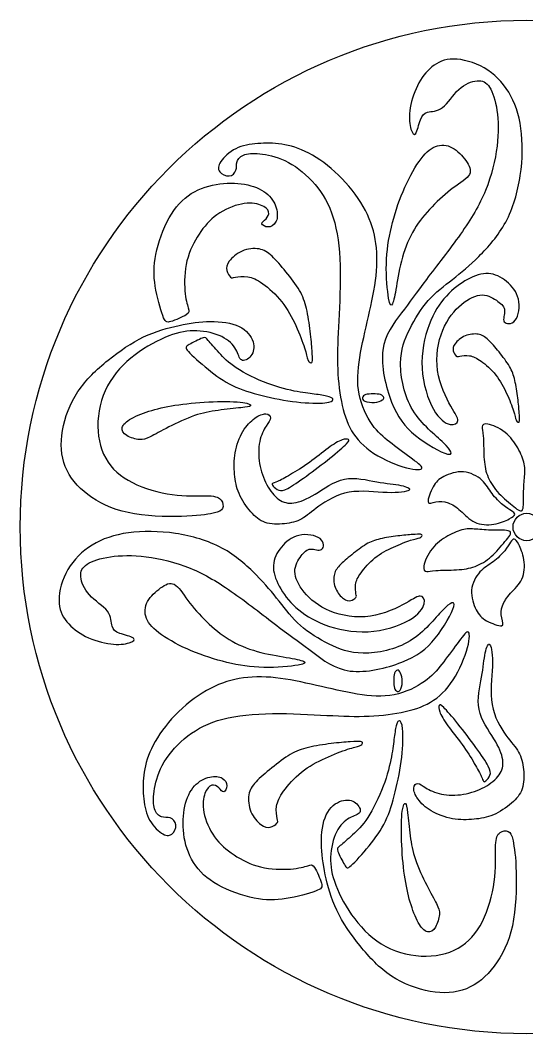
# Model space of a CAD drawing. Header units: millimetres. Extents: x -200 to 199, y -205 to 195.
# Drawn here: x -200.4 to -0.5, y -204.7 to 195.1 of the extents above; entities that cross this region are included whole.
import ezdxf

# ---------------------------------------------------------------- set-up
doc = ezdxf.new("R2010")
doc.units = ezdxf.units.MM

msp = doc.modelspace()

# ---------------------------------------------------------------- linework, layer by layer
at = {"color": 1, "linetype": 'Continuous'}
msp.add_circle((-0.48, -4.84), 199.9, dxfattribs=at)
at = {"color": 7, "linetype": 'Continuous'}
msp.add_circle((-0.48, -4.84), 5.4, dxfattribs=at)
for points, knots in [([(-45.43, 41.23), (-41.97, 35.55), (-36.46, 31.4), (-33.3, 28.35), (-30.13, 25.29), (-29.29, 23.33), (-31.78, 23.95), (-34.28, 24.58), (-40.1, 27.8), (-44.39, 31.27), (-48.69, 34.75), (-51.46, 38.48), (-53.8, 44.45), (-56.15, 50.41), (-58.08, 58.62), (-57.29, 64.89), (-56.49, 71.16), (-52.97, 75.49), (-49.86, 79.6), (-46.75, 83.71), (-44.04, 87.58), (-40.08, 92.82), (-36.12, 98.05), (-30.91, 104.65), (-26.66, 110.67), (-22.41, 116.69), (-19.13, 122.13), (-16.74, 127.94), (-14.36, 133.75), (-12.88, 139.94), (-12.2, 145.38), (-11.53, 150.82), (-11.66, 155.52), (-12.24, 159.48), (-12.82, 163.44), (-13.85, 166.65), (-15.13, 168.63), (-16.42, 170.61), (-17.97, 171.35), (-20.09, 171.19), (-22.22, 171.02), (-24.92, 169.95), (-27.27, 167.76), (-29.62, 165.58), (-31.62, 162.28), (-33.74, 160.67), (-35.87, 159.07), (-38.12, 159.15), (-39.6, 158.78), (-41.08, 158.41), (-41.79, 157.58), (-42.43, 155.81), (-43.08, 154.04), (-43.66, 151.32), (-44.3, 150.41), (-44.95, 149.5), (-45.65, 150.41), (-46.17, 152.1), (-46.68, 153.79), (-47.01, 156.26), (-46.62, 159.35), (-46.23, 162.45), (-45.14, 166.16), (-43.63, 169.25), (-42.11, 172.34), (-40.18, 174.81), (-37.9, 176.67), (-35.61, 178.52), (-32.97, 179.76), (-29.36, 179.76), (-25.76, 179.76), (-21.19, 178.52), (-17.26, 176.26), (-13.33, 173.99), (-10.05, 170.69), (-7.6, 166.69), (-5.15, 162.69), (-3.54, 157.99), (-2, 146.78), (-2.06, 140.27), (-3.03, 133.79), (-4, 127.32), (-5.86, 120.89), (-8.79, 115.45), (-11.72, 110.01), (-15.71, 105.56), (-19.38, 101.93), (-23.05, 98.3), (-26.4, 95.5), (-29.75, 92.86), (-33.1, 90.22), (-36.45, 87.75), (-39.34, 84.49), (-42.24, 81.23), (-44.69, 77.19), (-46.68, 73.2), (-48.67, 69.21), (-50.2, 65.27), (-50.26, 59.7), (-50.31, 54.12), (-48.89, 46.91), (-45.43, 41.23)], [0, 0, 0, 0, 0.028571, 0.028571, 0.028571, 0.057143, 0.057143, 0.057143, 0.085714, 0.085714, 0.085714, 0.114286, 0.114286, 0.114286, 0.142857, 0.142857, 0.142857, 0.171429, 0.171429, 0.171429, 0.2, 0.2, 0.2, 0.228571, 0.228571, 0.228571, 0.257143, 0.257143, 0.257143, 0.285714, 0.285714, 0.285714, 0.314286, 0.314286, 0.314286, 0.342857, 0.342857, 0.342857, 0.371429, 0.371429, 0.371429, 0.4, 0.4, 0.4, 0.428571, 0.428571, 0.428571, 0.457143, 0.457143, 0.457143, 0.485714, 0.485714, 0.485714, 0.514286, 0.514286, 0.514286, 0.542857, 0.542857, 0.542857, 0.571429, 0.571429, 0.571429, 0.6, 0.6, 0.6, 0.628571, 0.628571, 0.628571, 0.657143, 0.657143, 0.657143, 0.685714, 0.685714, 0.685714, 0.714286, 0.714286, 0.714286, 0.742857, 0.742857, 0.771429, 0.771429, 0.771429, 0.8, 0.8, 0.8, 0.828571, 0.828571, 0.828571, 0.857143, 0.857143, 0.857143, 0.885714, 0.885714, 0.885714, 0.914286, 0.914286, 0.914286, 0.942857, 0.942857, 0.942857, 1, 1, 1, 1]), ([(-54.61, 28.7), (-52.07, 26.7), (-49.14, 24.52), (-46.57, 22.65), (-43.99, 20.78), (-41.77, 19.24), (-41.84, 18.42), (-41.9, 17.6), (-44.25, 17.5), (-47.98, 18.52), (-51.71, 19.53), (-56.83, 21.65), (-60.8, 24.21), (-64.77, 26.77), (-67.61, 29.76), (-69.6, 33.15), (-71.6, 36.54), (-72.76, 40.33), (-73.62, 44.73), (-74.48, 49.13), (-75.03, 54.14), (-75.16, 59.32), (-75.3, 64.51), (-75.01, 69.86), (-74.66, 76.52), (-74.31, 83.17), (-73.91, 91.11), (-74.14, 98.29), (-74.36, 105.46), (-75.21, 111.86), (-76.85, 117.16), (-78.5, 122.47), (-80.93, 126.67), (-84.02, 130.31), (-87.11, 133.95), (-90.85, 137.03), (-94.52, 138.99), (-98.19, 140.96), (-101.78, 141.81), (-104.73, 142.22), (-107.69, 142.64), (-110.01, 142.62), (-111.69, 142.08), (-113.38, 141.54), (-114.43, 140.47), (-114.8, 139.33), (-115.17, 138.19), (-114.87, 136.98), (-115.62, 134.77), (-116.67, 133.76), (-117.99, 133.64), (-119.32, 133.51), (-120.91, 134.26), (-121.67, 135.3), (-122.42, 136.34), (-122.33, 137.66), (-121.21, 139.36), (-120.08, 141.05), (-117.92, 143.12), (-115.32, 144.4), (-112.72, 145.68), (-109.69, 146.17), (-106.62, 146.41), (-103.56, 146.66), (-100.47, 146.66), (-97.16, 146.15), (-93.85, 145.64), (-90.33, 144.61), (-86.5, 142.62), (-82.67, 140.62), (-78.54, 137.65), (-74.75, 133.97), (-70.95, 130.28), (-67.49, 125.88), (-65.02, 121.59), (-62.55, 117.3), (-61.08, 113.11), (-60.3, 108.64), (-59.51, 104.17), (-59.4, 99.41), (-59.95, 94.28), (-60.5, 89.15), (-61.7, 83.66), (-62.96, 78.17), (-64.22, 72.68), (-65.53, 67.19), (-66.36, 62.04), (-67.19, 56.89), (-67.54, 52.08), (-66.64, 47.51), (-65.74, 42.94), (-63.6, 38.62), (-61.45, 35.56), (-59.31, 32.5), (-57.15, 30.69), (-54.61, 28.7)], [0, 0, 0, 0, 0.030303, 0.030303, 0.030303, 0.060606, 0.060606, 0.060606, 0.090909, 0.090909, 0.090909, 0.121212, 0.121212, 0.121212, 0.151515, 0.151515, 0.151515, 0.181818, 0.181818, 0.181818, 0.212121, 0.212121, 0.212121, 0.242424, 0.242424, 0.242424, 0.272727, 0.272727, 0.272727, 0.30303, 0.30303, 0.30303, 0.333333, 0.333333, 0.333333, 0.363636, 0.363636, 0.363636, 0.393939, 0.393939, 0.393939, 0.424242, 0.424242, 0.424242, 0.454545, 0.454545, 0.454545, 0.484848, 0.484848, 0.515152, 0.515152, 0.515152, 0.545455, 0.545455, 0.545455, 0.575758, 0.575758, 0.575758, 0.606061, 0.606061, 0.606061, 0.636364, 0.636364, 0.636364, 0.666667, 0.666667, 0.666667, 0.69697, 0.69697, 0.69697, 0.727273, 0.727273, 0.727273, 0.757576, 0.757576, 0.757576, 0.787879, 0.787879, 0.787879, 0.818182, 0.818182, 0.818182, 0.848485, 0.848485, 0.848485, 0.878788, 0.878788, 0.878788, 0.909091, 0.909091, 0.909091, 0.939394, 0.939394, 0.939394, 1, 1, 1, 1]), ([(-53.46, 83.23), (-52.96, 84.29), (-52.47, 86.72), (-51.34, 93.37), (-50.7, 97.6), (-49.57, 101.58), (-48.43, 105.57), (-46.8, 109.32), (-44.82, 112.62), (-42.84, 115.92), (-40.5, 118.76), (-37.86, 121.49), (-35.22, 124.21), (-32.27, 126.83), (-26.64, 131.01), (-23.96, 132.58), (-23.09, 134.27), (-22.21, 135.95), (-23.14, 137.76), (-25.92, 141.61), (-27.77, 143.66), (-29.87, 144.8), (-31.97, 145.93), (-34.32, 146.15), (-36.53, 145.26), (-38.74, 144.38), (-40.81, 142.41), (-42.98, 139.32), (-45.15, 136.23), (-47.41, 132.04), (-49.31, 127.54), (-51.21, 123.04), (-52.75, 118.23), (-53.88, 113.5), (-55.02, 108.76), (-55.76, 104.09), (-55.88, 98.98), (-56, 93.88), (-55.5, 88.34), (-54.99, 85.41), (-54.48, 82.48), (-53.96, 82.17), (-53.46, 83.23)], [0, 0, 0, 0, 0.0625, 0.0625, 0.125, 0.125, 0.125, 0.1875, 0.1875, 0.1875, 0.25, 0.25, 0.25, 0.3125, 0.3125, 0.375, 0.375, 0.375, 0.4375, 0.4375, 0.5, 0.5, 0.5, 0.5625, 0.5625, 0.5625, 0.625, 0.625, 0.625, 0.6875, 0.6875, 0.6875, 0.75, 0.75, 0.75, 0.8125, 0.8125, 0.8125, 0.875, 0.875, 0.875, 1, 1, 1, 1]), ([(-140.95, 76.2), (-139.21, 76.68), (-136.25, 77.97), (-134.86, 78.87), (-133.48, 79.78), (-133.67, 80.29), (-134.09, 81.61), (-134.51, 82.93), (-135.15, 85.06), (-135.41, 88.37), (-135.67, 91.69), (-135.41, 100.7), (-130, 111.13), (-125.62, 116.28), (-122.73, 118.34), (-119.83, 120.4), (-116.22, 121.95), (-113.1, 122.56), (-109.98, 123.17), (-107.34, 122.85), (-105.5, 122.17), (-103.67, 121.5), (-102.64, 120.47), (-102.38, 119.47), (-102.12, 118.47), (-102.64, 117.51), (-103.38, 116.73), (-104.12, 115.96), (-105.08, 115.38), (-104.99, 114.77), (-104.89, 114.16), (-103.73, 113.51), (-102.57, 113.51), (-101.41, 113.51), (-100.25, 114.16), (-99.58, 115.35), (-98.9, 116.54), (-98.71, 118.28), (-99.16, 120.27), (-99.61, 122.27), (-100.71, 124.52), (-102.64, 126.29), (-104.57, 128.07), (-107.34, 129.35), (-110.62, 130.09), (-113.9, 130.83), (-117.7, 131.03), (-121.58, 130.53), (-125.46, 130.03), (-129.42, 128.84), (-132.86, 126.67), (-136.3, 124.51), (-139.22, 121.37), (-141.62, 117.07), (-144.02, 112.77), (-145.9, 107.32), (-146.83, 102.72), (-147.77, 98.13), (-147.77, 94.39), (-147.1, 90.14), (-146.42, 85.89), (-145.07, 81.13), (-144.13, 78.58), (-143.2, 76.04), (-142.69, 75.72), (-140.95, 76.2)], [0, 0, 0, 0, 0.041667, 0.041667, 0.041667, 0.083333, 0.083333, 0.083333, 0.125, 0.125, 0.125, 0.166667, 0.208333, 0.25, 0.25, 0.25, 0.291667, 0.291667, 0.291667, 0.333333, 0.333333, 0.333333, 0.375, 0.375, 0.375, 0.416667, 0.416667, 0.416667, 0.458333, 0.458333, 0.458333, 0.5, 0.5, 0.5, 0.541667, 0.541667, 0.541667, 0.583333, 0.583333, 0.583333, 0.625, 0.625, 0.625, 0.666667, 0.666667, 0.666667, 0.708333, 0.708333, 0.708333, 0.75, 0.75, 0.75, 0.791667, 0.791667, 0.791667, 0.833333, 0.833333, 0.833333, 0.875, 0.875, 0.875, 0.916667, 0.916667, 0.916667, 1, 1, 1, 1]), ([(-85.22, 64.81), (-85.09, 62.84), (-85.01, 61.53), (-85.16, 60.06), (-85.4, 59.9), (-85.74, 59.96), (-86.08, 60.02), (-86.52, 60.3), (-86.85, 61.18), (-87.19, 62.05), (-87.43, 63.52), (-88.17, 65.85), (-88.9, 68.17), (-90.13, 71.35), (-93.11, 77.83), (-94.86, 81.13), (-97.17, 84.03), (-99.47, 86.93), (-102.34, 89.44), (-104.66, 91.11), (-106.99, 92.77), (-108.77, 93.61), (-112.47, 94.17), (-114.38, 93.89), (-115.47, 93.67), (-116.57, 93.45), (-116.84, 93.29), (-117.36, 93.75), (-117.88, 94.21), (-118.63, 95.28), (-118.89, 96.39), (-119.15, 97.5), (-118.91, 98.66), (-117.88, 100.05), (-116.84, 101.44), (-115.01, 103.07), (-112.83, 104), (-110.64, 104.94), (-108.1, 105.18), (-106.11, 104.84), (-104.12, 104.5), (-102.69, 103.59), (-101.02, 102.02), (-99.35, 100.45), (-97.45, 98.22), (-95.5, 95.82), (-93.55, 93.41), (-91.56, 90.83), (-90.19, 88.48), (-88.82, 86.14), (-88.07, 84.03), (-87.43, 81.33), (-86.79, 78.62), (-86.28, 75.33), (-85.92, 72.36), (-85.56, 69.4), (-85.36, 66.78), (-85.22, 64.81)], [0, 0, 0, 0, 0.047619, 0.047619, 0.095238, 0.095238, 0.095238, 0.142857, 0.142857, 0.142857, 0.190476, 0.190476, 0.190476, 0.238095, 0.238095, 0.285714, 0.285714, 0.285714, 0.333333, 0.333333, 0.333333, 0.380952, 0.380952, 0.428571, 0.428571, 0.428571, 0.47619, 0.47619, 0.47619, 0.52381, 0.52381, 0.52381, 0.571429, 0.571429, 0.571429, 0.619048, 0.619048, 0.619048, 0.666667, 0.666667, 0.666667, 0.714286, 0.714286, 0.714286, 0.761905, 0.761905, 0.761905, 0.809524, 0.809524, 0.809524, 0.857143, 0.857143, 0.857143, 0.904762, 0.904762, 0.904762, 1, 1, 1, 1]), ([(-27.7, 37.19), (-27.77, 36.12), (-28.93, 35.26), (-30.75, 35.64), (-32.57, 36.03), (-35.05, 37.67), (-37.27, 41.58), (-39.49, 45.49), (-41.45, 51.67), (-41.79, 57.8), (-42.13, 63.94), (-40.84, 70.04), (-39.02, 74.9), (-37.19, 79.77), (-34.83, 83.4), (-32.21, 86.28), (-29.59, 89.15), (-26.71, 91.27), (-23.86, 92.81), (-21.02, 94.34), (-15.41, 96.25), (-10.58, 93.76), (-6.29, 90.26), (-4.42, 88.01), (-3.76, 85.06), (-3.11, 82.11), (-3.67, 78.47), (-5.06, 76.72), (-6.45, 74.96), (-8.67, 75.09), (-9.34, 76.11), (-10.01, 77.13), (-9.12, 79.05), (-9.19, 80.52), (-9.26, 81.99), (-10.28, 83), (-11.86, 84.18), (-13.44, 85.36), (-15.57, 86.7), (-18.05, 86.69), (-20.54, 86.67), (-23.38, 85.3), (-26.18, 82.97), (-28.99, 80.64), (-31.76, 77.35), (-33.63, 72.79), (-35.5, 68.24), (-36.46, 62.41), (-35.66, 56.88), (-34.86, 51.35), (-32.28, 46.1), (-30.48, 42.83), (-28.67, 39.57), (-27.64, 38.27), (-27.7, 37.19)], [0, 0, 0, 0, 0.05, 0.05, 0.05, 0.1, 0.1, 0.1, 0.15, 0.15, 0.15, 0.2, 0.2, 0.2, 0.25, 0.25, 0.25, 0.3, 0.3, 0.3, 0.35, 0.4, 0.4, 0.45, 0.45, 0.45, 0.5, 0.5, 0.5, 0.55, 0.55, 0.55, 0.6, 0.6, 0.6, 0.65, 0.65, 0.65, 0.7, 0.7, 0.7, 0.75, 0.75, 0.75, 0.8, 0.8, 0.8, 0.85, 0.85, 0.85, 0.9, 0.9, 0.9, 1, 1, 1, 1]), ([(-120.54, 2.48), (-120.16, 3.38), (-120.28, 4.71), (-121.02, 5.7), (-121.75, 6.7), (-123.11, 7.34), (-126, 7.47), (-128.89, 7.6), (-133.3, 7.21), (-138.44, 7.73), (-143.57, 8.24), (-149.43, 9.66), (-154.31, 11.81), (-159.19, 13.97), (-163.1, 16.87), (-165.73, 20.76), (-168.36, 24.66), (-169.72, 29.55), (-169.81, 40.18), (-168.53, 45.91), (-165.94, 50.8), (-163.35, 55.69), (-159.45, 59.75), (-155.08, 63.07), (-150.7, 66.38), (-145.87, 68.96), (-141.75, 70.54), (-137.63, 72.11), (-134.23, 72.69), (-130.71, 72.56), (-127.19, 72.43), (-123.54, 71.6), (-120.82, 70.25), (-118.1, 68.89), (-116.32, 67.03), (-115.3, 65.19), (-114.28, 63.36), (-114.03, 61.55), (-113.05, 61.04), (-112.08, 60.52), (-110.38, 61.3), (-109.32, 62.68), (-108.26, 64.06), (-107.83, 66.06), (-109.19, 70.44), (-110.97, 72.82), (-117, 75.72), (-121.25, 76.23), (-125.32, 76.2), (-129.4, 76.17), (-133.3, 75.59), (-137.67, 74.66), (-142.04, 73.72), (-146.88, 72.43), (-151.68, 70.15), (-156.48, 67.86), (-161.23, 64.58), (-165.73, 60.94), (-170.23, 57.3), (-174.48, 53.31), (-177.62, 48.58), (-180.76, 43.85), (-182.8, 38.37), (-183.69, 33.22), (-184.58, 28.07), (-184.32, 23.24), (-182.63, 18.99), (-180.93, 14.74), (-177.79, 11.07), (-173.67, 7.95), (-169.55, 4.83), (-164.46, 2.25), (-157.79, 0.84), (-151.13, -0.58), (-142.89, -0.84), (-136.78, -0.68), (-130.67, -0.52), (-126.68, 0.06), (-124.24, 0.59), (-121.81, 1.11), (-120.93, 1.57), (-120.54, 2.48)], [0, 0, 0, 0, 0.034483, 0.034483, 0.034483, 0.068966, 0.068966, 0.068966, 0.103448, 0.103448, 0.103448, 0.137931, 0.137931, 0.137931, 0.172414, 0.172414, 0.172414, 0.206897, 0.206897, 0.241379, 0.241379, 0.241379, 0.275862, 0.275862, 0.275862, 0.310345, 0.310345, 0.310345, 0.344828, 0.344828, 0.344828, 0.37931, 0.37931, 0.37931, 0.413793, 0.413793, 0.413793, 0.448276, 0.448276, 0.448276, 0.482759, 0.482759, 0.482759, 0.517241, 0.517241, 0.551724, 0.551724, 0.586207, 0.586207, 0.586207, 0.62069, 0.62069, 0.62069, 0.655172, 0.655172, 0.655172, 0.689655, 0.689655, 0.689655, 0.724138, 0.724138, 0.724138, 0.758621, 0.758621, 0.758621, 0.793103, 0.793103, 0.793103, 0.827586, 0.827586, 0.827586, 0.862069, 0.862069, 0.862069, 0.896552, 0.896552, 0.896552, 0.931034, 0.931034, 0.931034, 1, 1, 1, 1]), ([(-91.29, 44.49), (-95.8, 45.01), (-100.59, 45.97), (-104.92, 47.03), (-109.24, 48.09), (-113.11, 49.25), (-116.58, 50.94), (-120.05, 52.63), (-123.14, 54.85), (-126.28, 57.39), (-129.42, 59.93), (-132.6, 62.8), (-134.02, 64.39), (-135.43, 65.98), (-135.08, 66.3), (-133.68, 67.11), (-132.28, 67.91), (-129.83, 69.2), (-128.53, 69.68), (-127.23, 70.16), (-127.07, 69.84), (-125.27, 67.65), (-123.62, 65.79), (-121.9, 63.89), (-120.18, 61.99), (-118.38, 60.06), (-115.12, 57.92), (-111.85, 55.78), (-107.12, 53.43), (-102.73, 51.78), (-98.34, 50.12), (-94.29, 49.16), (-91.1, 48.56), (-87.92, 47.97), (-85.6, 47.74), (-83.52, 47.47), (-81.45, 47.19), (-79.62, 46.87), (-78.47, 46.53), (-77.33, 46.2), (-76.88, 45.84), (-77.07, 44.94), (-77.72, 44.4), (-80.15, 44.15), (-82.58, 43.91), (-86.79, 43.98), (-91.29, 44.49)], [0, 0, 0, 0, 0.058824, 0.058824, 0.058824, 0.117647, 0.117647, 0.117647, 0.176471, 0.176471, 0.176471, 0.235294, 0.235294, 0.235294, 0.294118, 0.294118, 0.294118, 0.352941, 0.352941, 0.352941, 0.411765, 0.411765, 0.470588, 0.470588, 0.470588, 0.529412, 0.529412, 0.529412, 0.588235, 0.588235, 0.588235, 0.647059, 0.647059, 0.647059, 0.705882, 0.705882, 0.705882, 0.764706, 0.764706, 0.764706, 0.823529, 0.823529, 0.882353, 0.882353, 0.882353, 1, 1, 1, 1]), ([(-3.45, 40.22), (-3.35, 38.7), (-3.28, 37.68), (-3.35, 37.11), (-3.41, 36.54), (-3.59, 36.42), (-4.11, 36.51), (-4.45, 36.73), (-4.71, 37.4), (-4.98, 38.08), (-5.16, 39.22), (-5.73, 41.02), (-6.3, 42.82), (-7.25, 45.28), (-8.41, 47.78), (-9.56, 50.29), (-10.91, 52.84), (-14.48, 57.33), (-16.69, 59.27), (-18.49, 60.56), (-20.29, 61.85), (-21.68, 62.5), (-23.11, 62.72), (-24.54, 62.93), (-26.01, 62.72), (-26.86, 62.55), (-27.7, 62.38), (-27.92, 62.25), (-28.32, 62.61), (-28.72, 62.96), (-29.3, 63.79), (-29.5, 64.65), (-29.7, 65.51), (-29.52, 66.41), (-28.72, 67.48), (-27.92, 68.56), (-26.5, 69.82), (-24.81, 70.54), (-23.12, 71.27), (-21.15, 71.45), (-18.08, 70.93), (-16.97, 70.22), (-15.68, 69.01), (-14.39, 67.79), (-12.91, 66.07), (-11.4, 64.21), (-9.9, 62.35), (-8.36, 60.35), (-7.3, 58.53), (-6.24, 56.72), (-5.65, 55.09), (-5.16, 53), (-4.67, 50.91), (-4.27, 48.35), (-3.99, 46.06), (-3.72, 43.77), (-3.56, 41.74), (-3.45, 40.22)], [0, 0, 0, 0, 0.047619, 0.047619, 0.047619, 0.095238, 0.095238, 0.142857, 0.142857, 0.142857, 0.190476, 0.190476, 0.190476, 0.238095, 0.238095, 0.238095, 0.285714, 0.285714, 0.333333, 0.333333, 0.333333, 0.380952, 0.380952, 0.380952, 0.428571, 0.428571, 0.428571, 0.47619, 0.47619, 0.47619, 0.52381, 0.52381, 0.52381, 0.571429, 0.571429, 0.571429, 0.619048, 0.619048, 0.619048, 0.666667, 0.666667, 0.714286, 0.714286, 0.714286, 0.761905, 0.761905, 0.761905, 0.809524, 0.809524, 0.809524, 0.857143, 0.857143, 0.857143, 0.904762, 0.904762, 0.904762, 1, 1, 1, 1]), ([(-109.56, 43), (-109.31, 43.37), (-109.98, 43.94), (-112.56, 44.28), (-115.14, 44.62), (-119.63, 44.72), (-124.27, 44.56), (-128.91, 44.4), (-133.7, 43.98), (-137.8, 43.4), (-141.9, 42.82), (-145.29, 42.08), (-148.42, 41.16), (-151.54, 40.25), (-154.39, 39.15), (-156.49, 37.98), (-158.58, 36.8), (-159.92, 35.55), (-160.19, 34.36), (-160.46, 33.17), (-159.67, 32.04), (-158.28, 31.19), (-156.88, 30.34), (-154.88, 29.76), (-151.85, 29.53), (-150.81, 29.89), (-149.06, 30.77), (-147.3, 31.66), (-144.81, 33.07), (-138.62, 36.22), (-134.92, 37.96), (-131.64, 39.09), (-128.37, 40.21), (-125.51, 40.73), (-122.33, 41.16), (-119.14, 41.6), (-115.62, 41.95), (-113.29, 42.21), (-110.95, 42.46), (-109.8, 42.63), (-109.56, 43)], [0, 0, 0, 0, 0.066667, 0.066667, 0.066667, 0.133333, 0.133333, 0.133333, 0.2, 0.2, 0.2, 0.266667, 0.266667, 0.266667, 0.333333, 0.333333, 0.333333, 0.4, 0.4, 0.4, 0.466667, 0.466667, 0.466667, 0.533333, 0.533333, 0.6, 0.6, 0.6, 0.666667, 0.666667, 0.733333, 0.733333, 0.733333, 0.8, 0.8, 0.8, 0.866667, 0.866667, 0.866667, 1, 1, 1, 1]), ([(-57.57, 45.26), (-58.17, 44.91), (-59.22, 44.43), (-60.54, 44.31), (-61.86, 44.19), (-63.45, 44.43), (-64.34, 44.81), (-65.24, 45.18), (-65.43, 45.7), (-65.31, 46.2), (-65.19, 46.7), (-64.75, 47.18), (-64.01, 47.41), (-63.26, 47.64), (-62.2, 47.63), (-60.02, 47.63), (-58.91, 47.64), (-58.17, 47.38), (-57.42, 47.11), (-57.03, 46.57), (-56.92, 46.19), (-56.81, 45.81), (-56.97, 45.6), (-57.57, 45.26)], [0, 0, 0, 0, 0.111111, 0.111111, 0.111111, 0.222222, 0.222222, 0.222222, 0.333333, 0.333333, 0.333333, 0.444444, 0.444444, 0.444444, 0.555556, 0.555556, 0.666667, 0.666667, 0.666667, 0.777778, 0.777778, 0.777778, 1, 1, 1, 1]), ([(-50.18, 11.56), (-52.6, 12.04), (-55.8, 12.27), (-59.69, 12.98), (-63.59, 13.69), (-68.17, 14.87), (-76.71, 13.12), (-80.67, 10.18), (-84.01, 8.15), (-87.34, 6.11), (-90.04, 4.98), (-92.34, 4.65), (-94.64, 4.32), (-96.54, 4.8), (-98.31, 6.07), (-100.08, 7.33), (-101.72, 9.38), (-103.05, 11.84), (-104.39, 14.3), (-105.42, 17.18), (-105.92, 20.16), (-106.41, 23.15), (-106.38, 26.24), (-105.85, 28.84), (-105.32, 31.43), (-104.29, 33.52), (-103.37, 35), (-102.46, 36.48), (-101.65, 37.36), (-101.62, 38.16), (-101.59, 38.97), (-102.33, 39.71), (-104.64, 39.84), (-106.22, 39.23), (-107.83, 38.07), (-109.44, 36.92), (-111.08, 35.22), (-113.88, 30.47), (-115.04, 27.42), (-115.57, 24.46), (-116.1, 21.49), (-116, 18.62), (-115.76, 15.96), (-115.52, 13.3), (-114.75, 8.42), (-111.14, 3.19), (-109.41, 1.16), (-107.67, -0.86), (-106, -2.3), (-103.74, -3.04), (-101.49, -3.78), (-98.66, -3.83), (-96.1, -3.56), (-93.55, -3.3), (-91.26, -2.74), (-89.25, -1.6), (-87.24, -0.47), (-85.5, 1.23), (-82.56, 3.35), (-79.61, 5.47), (-75.46, 8.01), (-70.55, 8.87), (-65.64, 9.72), (-59.98, 8.88), (-55.51, 8.72), (-51.04, 8.56), (-47.76, 9.08), (-46.94, 9.7), (-46.12, 10.33), (-47.76, 11.07), (-50.18, 11.56)], [0, 0, 0, 0, 0.038462, 0.038462, 0.038462, 0.076923, 0.076923, 0.115385, 0.115385, 0.115385, 0.153846, 0.153846, 0.153846, 0.192308, 0.192308, 0.192308, 0.230769, 0.230769, 0.230769, 0.269231, 0.269231, 0.269231, 0.307692, 0.307692, 0.307692, 0.346154, 0.346154, 0.346154, 0.384615, 0.384615, 0.384615, 0.423077, 0.423077, 0.461538, 0.461538, 0.461538, 0.5, 0.5, 0.538462, 0.538462, 0.538462, 0.576923, 0.576923, 0.576923, 0.615385, 0.653846, 0.653846, 0.653846, 0.692308, 0.692308, 0.692308, 0.730769, 0.730769, 0.730769, 0.769231, 0.769231, 0.769231, 0.807692, 0.807692, 0.807692, 0.846154, 0.846154, 0.846154, 0.884615, 0.884615, 0.884615, 0.923077, 0.923077, 0.923077, 1, 1, 1, 1]), ([(-6.24, 3.75), (-8.08, 5.28), (-10.34, 7.14), (-12.12, 9.15), (-13.9, 11.17), (-15.2, 13.34), (-16.03, 15.56), (-16.85, 17.77), (-17.19, 20.03), (-17.35, 22.82), (-17.51, 25.61), (-17.5, 28.94), (-17.65, 31), (-17.81, 33.07), (-18.14, 33.88), (-18.06, 34.63), (-17.97, 35.37), (-17.48, 36.05), (-15.8, 35.76), (-14.12, 35.48), (-11.25, 34.23), (-9.04, 32.49), (-6.83, 30.76), (-5.26, 28.53), (-4.01, 26.33), (-2.76, 24.12), (-1.82, 21.94), (-1.05, 18.12), (-1.22, 16.48), (-1.38, 14.45), (-1.55, 12.41), (-1.72, 9.99), (-1.74, 7.49), (-1.77, 4.98), (-1.66, 2.39), (-2.31, 1.69), (-2.97, 1), (-4.4, 2.21), (-6.24, 3.75)], [0, 0, 0, 0, 0.071429, 0.071429, 0.071429, 0.142857, 0.142857, 0.142857, 0.214286, 0.214286, 0.214286, 0.285714, 0.285714, 0.285714, 0.357143, 0.357143, 0.357143, 0.428571, 0.428571, 0.428571, 0.5, 0.5, 0.5, 0.571429, 0.571429, 0.571429, 0.642857, 0.642857, 0.714286, 0.714286, 0.714286, 0.785714, 0.785714, 0.785714, 0.857143, 0.857143, 0.857143, 1, 1, 1, 1]), ([(-71.67, 27.95), (-72.85, 26.74), (-75.26, 24.63), (-78.16, 22.3), (-81.05, 19.97), (-84.45, 17.42), (-90.45, 13.09), (-93.04, 11.29), (-94.79, 10.36), (-96.54, 9.42), (-97.44, 9.34), (-98.35, 9.68), (-99.25, 10.03), (-100.16, 10.8), (-100.61, 11.32), (-101.06, 11.84), (-101.04, 12.1), (-100.77, 12.29), (-100.49, 12.47), (-99.96, 12.58), (-98.81, 13.1), (-97.67, 13.62), (-95.92, 14.56), (-93.72, 15.85), (-91.51, 17.14), (-88.85, 18.78), (-86.26, 20.66), (-83.66, 22.53), (-81.13, 24.64), (-78.89, 26.27), (-76.66, 27.89), (-74.72, 29.03), (-73.37, 29.53), (-72.03, 30.02), (-71.28, 29.88), (-70.89, 29.66), (-70.5, 29.44), (-70.48, 29.15), (-71.67, 27.95)], [0, 0, 0, 0, 0.071429, 0.071429, 0.071429, 0.142857, 0.142857, 0.214286, 0.214286, 0.214286, 0.285714, 0.285714, 0.285714, 0.357143, 0.357143, 0.357143, 0.428571, 0.428571, 0.428571, 0.5, 0.5, 0.5, 0.571429, 0.571429, 0.571429, 0.642857, 0.642857, 0.642857, 0.714286, 0.714286, 0.714286, 0.785714, 0.785714, 0.785714, 0.857143, 0.857143, 0.857143, 1, 1, 1, 1]), ([(-7.35, -1.67), (-8.76, -2.42), (-10.97, -3.35), (-13.47, -3.74), (-15.96, -4.13), (-18.75, -3.97), (-21, -2.94), (-23.24, -1.9), (-24.94, 0.02), (-26.6, 1.53), (-28.27, 3.04), (-29.91, 4.14), (-31.55, 4.73), (-33.18, 5.31), (-34.82, 5.38), (-36.34, 5.05), (-37.85, 4.73), (-39.23, 4.02), (-39.41, 5.09), (-39.59, 6.16), (-38.56, 9.01), (-37.46, 10.99), (-36.36, 12.96), (-35.19, 14.06), (-33.15, 15.1), (-31.11, 16.14), (-28.2, 17.13), (-25.43, 16.91), (-22.65, 16.69), (-20.01, 15.27), (-18.21, 13.63), (-16.42, 12), (-15.47, 10.15), (-14.17, 8.4), (-12.88, 6.65), (-11.24, 5), (-8.46, 2.73), (-7.32, 2.1), (-6.5, 1.57), (-5.68, 1.04), (-5.18, 0.61), (-5.24, 0.12), (-5.31, -0.38), (-5.93, -0.93), (-7.35, -1.67)], [0, 0, 0, 0, 0.0625, 0.0625, 0.0625, 0.125, 0.125, 0.125, 0.1875, 0.1875, 0.1875, 0.25, 0.25, 0.25, 0.3125, 0.3125, 0.3125, 0.375, 0.375, 0.375, 0.4375, 0.4375, 0.4375, 0.5, 0.5, 0.5, 0.5625, 0.5625, 0.5625, 0.625, 0.625, 0.625, 0.6875, 0.6875, 0.6875, 0.75, 0.75, 0.8125, 0.8125, 0.8125, 0.875, 0.875, 0.875, 1, 1, 1, 1]), ([(-46.55, -49.79), (-40.87, -46.33), (-36.72, -40.83), (-33.66, -37.66), (-30.61, -34.49), (-28.64, -33.66), (-29.27, -36.15), (-29.9, -38.64), (-33.12, -44.46), (-36.59, -48.76), (-40.07, -53.05), (-43.8, -55.82), (-49.76, -58.17), (-55.73, -60.52), (-63.94, -62.45), (-70.21, -61.65), (-76.48, -60.86), (-80.81, -57.34), (-84.92, -54.23), (-89.02, -51.11), (-92.9, -48.41), (-103.37, -40.49), (-109.97, -35.27), (-115.99, -31.02), (-122.01, -26.77), (-127.45, -23.49), (-133.26, -21.11), (-139.07, -18.73), (-145.26, -17.25), (-150.7, -16.57), (-156.14, -15.89), (-160.84, -16.02), (-164.8, -16.6), (-168.75, -17.18), (-171.97, -18.21), (-173.95, -19.5), (-175.93, -20.79), (-176.67, -22.33), (-176.51, -24.46), (-176.34, -26.58), (-175.27, -29.29), (-173.08, -31.64), (-170.9, -33.99), (-167.6, -35.98), (-165.99, -38.11), (-164.38, -40.23), (-164.47, -42.49), (-164.1, -43.97), (-163.73, -45.45), (-162.9, -46.16), (-161.13, -46.8), (-159.36, -47.44), (-156.63, -48.02), (-155.73, -48.67), (-154.82, -49.31), (-155.73, -50.02), (-157.42, -50.53), (-159.11, -51.05), (-161.58, -51.37), (-164.67, -50.98), (-167.77, -50.6), (-171.48, -49.5), (-174.57, -47.99), (-177.66, -46.48), (-180.13, -44.55), (-181.99, -42.26), (-183.84, -39.97), (-185.08, -37.33), (-185.08, -33.73), (-185.08, -30.12), (-183.84, -25.55), (-181.58, -21.62), (-179.31, -17.7), (-176.01, -14.41), (-172.01, -11.97), (-168.01, -9.52), (-163.31, -7.91), (-152.1, -6.36), (-145.59, -6.43), (-139.11, -7.39), (-132.64, -8.36), (-126.21, -10.23), (-120.77, -13.16), (-115.33, -16.09), (-110.87, -20.08), (-107.25, -23.75), (-103.62, -27.42), (-100.82, -30.77), (-98.18, -34.11), (-95.54, -37.46), (-93.06, -40.81), (-89.81, -43.71), (-86.55, -46.61), (-82.51, -49.05), (-78.52, -51.04), (-74.53, -53.03), (-70.59, -54.57), (-65.01, -54.62), (-59.44, -54.68), (-52.23, -53.26), (-46.55, -49.79)], [0, 0, 0, 0, 0.028571, 0.028571, 0.028571, 0.057143, 0.057143, 0.057143, 0.085714, 0.085714, 0.085714, 0.114286, 0.114286, 0.114286, 0.142857, 0.142857, 0.142857, 0.171429, 0.171429, 0.171429, 0.2, 0.2, 0.228571, 0.228571, 0.228571, 0.257143, 0.257143, 0.257143, 0.285714, 0.285714, 0.285714, 0.314286, 0.314286, 0.314286, 0.342857, 0.342857, 0.342857, 0.371429, 0.371429, 0.371429, 0.4, 0.4, 0.4, 0.428571, 0.428571, 0.428571, 0.457143, 0.457143, 0.457143, 0.485714, 0.485714, 0.485714, 0.514286, 0.514286, 0.514286, 0.542857, 0.542857, 0.542857, 0.571429, 0.571429, 0.571429, 0.6, 0.6, 0.6, 0.628571, 0.628571, 0.628571, 0.657143, 0.657143, 0.657143, 0.685714, 0.685714, 0.685714, 0.714286, 0.714286, 0.714286, 0.742857, 0.742857, 0.771429, 0.771429, 0.771429, 0.8, 0.8, 0.8, 0.828571, 0.828571, 0.828571, 0.857143, 0.857143, 0.857143, 0.885714, 0.885714, 0.885714, 0.914286, 0.914286, 0.914286, 0.942857, 0.942857, 0.942857, 1, 1, 1, 1]), ([(-42.51, -32.07), (-41.44, -32.13), (-40.57, -33.3), (-40.96, -35.12), (-41.35, -36.94), (-42.99, -39.41), (-46.9, -41.63), (-50.81, -43.85), (-56.99, -45.82), (-63.12, -46.15), (-69.26, -46.49), (-75.35, -45.2), (-80.22, -43.38), (-85.08, -41.55), (-88.72, -39.19), (-91.6, -36.57), (-94.47, -33.95), (-96.59, -31.07), (-98.13, -28.23), (-99.66, -25.38), (-101.56, -19.77), (-99.08, -14.94), (-95.58, -10.65), (-93.32, -8.78), (-90.38, -8.13), (-87.43, -7.47), (-83.79, -8.03), (-82.03, -9.42), (-80.28, -10.81), (-80.41, -13.03), (-81.43, -13.7), (-82.45, -14.37), (-84.37, -13.49), (-85.84, -13.56), (-87.3, -13.63), (-88.32, -14.65), (-89.5, -16.22), (-90.68, -17.8), (-92.02, -19.93), (-92, -22.42), (-91.99, -24.9), (-90.61, -27.74), (-88.28, -30.55), (-85.95, -33.35), (-82.67, -36.13), (-78.11, -38), (-73.55, -39.86), (-67.73, -40.83), (-62.2, -40.03), (-56.67, -39.22), (-51.42, -36.65), (-48.15, -34.84), (-44.88, -33.04), (-43.59, -32), (-42.51, -32.07)], [0, 0, 0, 0, 0.05, 0.05, 0.05, 0.1, 0.1, 0.1, 0.15, 0.15, 0.15, 0.2, 0.2, 0.2, 0.25, 0.25, 0.25, 0.3, 0.3, 0.3, 0.35, 0.4, 0.4, 0.45, 0.45, 0.45, 0.5, 0.5, 0.5, 0.55, 0.55, 0.55, 0.6, 0.6, 0.6, 0.65, 0.65, 0.65, 0.7, 0.7, 0.7, 0.75, 0.75, 0.75, 0.8, 0.8, 0.8, 0.85, 0.85, 0.85, 0.9, 0.9, 0.9, 1, 1, 1, 1]), ([(-45.54, -7.82), (-44.01, -7.71), (-43, -7.65), (-42.43, -7.71), (-41.86, -7.77), (-41.74, -7.96), (-41.83, -8.48), (-42.05, -8.82), (-42.72, -9.08), (-43.4, -9.34), (-44.54, -9.52), (-46.34, -10.09), (-48.14, -10.66), (-50.6, -11.62), (-53.1, -12.77), (-55.61, -13.92), (-58.16, -15.28), (-62.65, -18.84), (-64.59, -21.06), (-65.88, -22.86), (-67.17, -24.66), (-67.82, -26.04), (-68.03, -27.47), (-68.25, -28.9), (-68.03, -30.38), (-67.87, -31.22), (-67.7, -32.07), (-67.57, -32.28), (-67.93, -32.68), (-68.28, -33.08), (-69.11, -33.67), (-69.97, -33.87), (-70.83, -34.07), (-71.73, -33.88), (-72.8, -33.08), (-73.88, -32.28), (-75.14, -30.87), (-75.86, -29.18), (-76.58, -27.49), (-76.77, -25.52), (-76.25, -22.44), (-75.54, -21.34), (-74.32, -20.04), (-73.11, -18.75), (-71.39, -17.28), (-69.53, -15.77), (-67.67, -14.26), (-65.67, -12.72), (-63.85, -11.66), (-62.04, -10.6), (-60.41, -10.02), (-58.32, -9.52), (-56.22, -9.03), (-53.67, -8.63), (-51.38, -8.36), (-49.09, -8.08), (-47.06, -7.93), (-45.54, -7.82)], [0, 0, 0, 0, 0.047619, 0.047619, 0.047619, 0.095238, 0.095238, 0.142857, 0.142857, 0.142857, 0.190476, 0.190476, 0.190476, 0.238095, 0.238095, 0.238095, 0.285714, 0.285714, 0.333333, 0.333333, 0.333333, 0.380952, 0.380952, 0.380952, 0.428571, 0.428571, 0.428571, 0.47619, 0.47619, 0.47619, 0.52381, 0.52381, 0.52381, 0.571429, 0.571429, 0.571429, 0.619048, 0.619048, 0.619048, 0.666667, 0.666667, 0.714286, 0.714286, 0.714286, 0.761905, 0.761905, 0.761905, 0.809524, 0.809524, 0.809524, 0.857143, 0.857143, 0.857143, 0.904762, 0.904762, 0.904762, 1, 1, 1, 1]), ([(-9.07, -10.6), (-10.6, -12.44), (-12.46, -14.7), (-14.47, -16.48), (-16.49, -18.26), (-18.66, -19.57), (-20.87, -20.39), (-23.09, -21.21), (-25.35, -21.55), (-28.14, -21.72), (-30.93, -21.88), (-34.25, -21.86), (-36.32, -22.02), (-38.39, -22.17), (-39.2, -22.5), (-39.94, -22.42), (-40.69, -22.34), (-41.37, -21.84), (-41.08, -20.16), (-40.8, -18.48), (-39.55, -15.62), (-37.81, -13.4), (-36.08, -11.19), (-33.85, -9.63), (-31.64, -8.37), (-29.44, -7.12), (-27.26, -6.18), (-23.44, -5.41), (-21.8, -5.58), (-19.77, -5.75), (-17.73, -5.91), (-15.31, -6.08), (-12.81, -6.11), (-10.3, -6.13), (-7.7, -6.02), (-7.01, -6.68), (-6.32, -7.33), (-7.53, -8.76), (-9.07, -10.6)], [0, 0, 0, 0, 0.071429, 0.071429, 0.071429, 0.142857, 0.142857, 0.142857, 0.214286, 0.214286, 0.214286, 0.285714, 0.285714, 0.285714, 0.357143, 0.357143, 0.357143, 0.428571, 0.428571, 0.428571, 0.5, 0.5, 0.5, 0.571429, 0.571429, 0.571429, 0.642857, 0.642857, 0.714286, 0.714286, 0.714286, 0.785714, 0.785714, 0.785714, 0.857143, 0.857143, 0.857143, 1, 1, 1, 1]), ([(-3.65, -11.71), (-2.9, -13.13), (-1.97, -15.33), (-1.58, -17.83), (-1.19, -20.33), (-1.35, -23.12), (-2.38, -25.36), (-3.42, -27.6), (-5.34, -29.3), (-6.85, -30.97), (-8.36, -32.64), (-9.46, -34.27), (-10.05, -35.91), (-10.63, -37.55), (-10.69, -39.19), (-10.37, -40.7), (-10.05, -42.21), (-9.34, -43.6), (-10.41, -43.77), (-11.48, -43.95), (-14.33, -42.93), (-18.28, -40.73), (-19.38, -39.55), (-20.42, -37.51), (-21.46, -35.47), (-22.45, -32.56), (-22.23, -29.79), (-22.01, -27.02), (-20.59, -24.37), (-18.95, -22.58), (-17.32, -20.78), (-15.46, -19.83), (-13.72, -18.54), (-11.97, -17.24), (-8.67, -13.96), (-7.42, -11.68), (-6.89, -10.86), (-6.36, -10.04), (-5.93, -9.54), (-5.43, -9.61), (-4.94, -9.67), (-4.39, -10.3), (-3.65, -11.71)], [0, 0, 0, 0, 0.0625, 0.0625, 0.0625, 0.125, 0.125, 0.125, 0.1875, 0.1875, 0.1875, 0.25, 0.25, 0.25, 0.3125, 0.3125, 0.3125, 0.375, 0.375, 0.375, 0.4375, 0.4375, 0.5, 0.5, 0.5, 0.5625, 0.5625, 0.5625, 0.625, 0.625, 0.625, 0.6875, 0.6875, 0.6875, 0.75, 0.8125, 0.8125, 0.8125, 0.875, 0.875, 0.875, 1, 1, 1, 1]), ([(-88.55, -57.82), (-89.61, -57.32), (-92.04, -56.83), (-98.69, -55.7), (-102.91, -55.06), (-106.9, -53.93), (-110.89, -52.8), (-114.64, -51.17), (-117.94, -49.19), (-121.24, -47.2), (-124.08, -44.87), (-126.8, -42.22), (-129.53, -39.58), (-132.15, -36.63), (-136.33, -31), (-137.9, -28.32), (-139.59, -27.45), (-141.27, -26.58), (-143.08, -27.51), (-146.93, -30.29), (-148.98, -32.14), (-150.12, -34.24), (-151.25, -36.34), (-151.46, -38.68), (-150.58, -40.89), (-149.7, -43.1), (-147.73, -45.17), (-141.55, -49.51), (-137.36, -51.78), (-132.86, -53.68), (-128.36, -55.58), (-123.55, -57.11), (-118.81, -58.25), (-114.08, -59.38), (-109.4, -60.12), (-104.3, -60.24), (-99.2, -60.36), (-93.66, -59.86), (-90.73, -59.35), (-87.8, -58.85), (-87.49, -58.33), (-88.55, -57.82)], [0, 0, 0, 0, 0.0625, 0.0625, 0.125, 0.125, 0.125, 0.1875, 0.1875, 0.1875, 0.25, 0.25, 0.25, 0.3125, 0.3125, 0.375, 0.375, 0.375, 0.4375, 0.4375, 0.5, 0.5, 0.5, 0.5625, 0.5625, 0.5625, 0.625, 0.625, 0.6875, 0.6875, 0.6875, 0.75, 0.75, 0.75, 0.8125, 0.8125, 0.8125, 0.875, 0.875, 0.875, 1, 1, 1, 1]), ([(-34.02, -58.97), (-32.02, -56.43), (-29.84, -53.5), (-27.97, -50.93), (-26.1, -48.36), (-24.56, -46.14), (-23.74, -46.2), (-22.92, -46.27), (-22.82, -48.61), (-23.84, -52.35), (-24.85, -56.08), (-26.97, -61.19), (-29.53, -65.17), (-32.09, -69.14), (-35.08, -71.97), (-38.47, -73.97), (-41.86, -75.96), (-45.65, -77.13), (-50.05, -77.99), (-54.45, -78.84), (-59.46, -79.4), (-64.64, -79.53), (-69.83, -79.66), (-75.18, -79.37), (-81.83, -79.02), (-88.49, -78.68), (-96.43, -78.28), (-103.61, -78.5), (-110.78, -78.72), (-117.18, -79.57), (-122.48, -81.22), (-127.79, -82.86), (-131.99, -85.3), (-135.63, -88.38), (-139.27, -91.47), (-142.35, -95.22), (-144.31, -98.89), (-146.28, -102.55), (-147.13, -106.14), (-147.54, -109.1), (-147.96, -112.05), (-147.94, -114.37), (-147.4, -116.06), (-146.85, -117.74), (-145.79, -118.79), (-144.65, -119.16), (-143.51, -119.54), (-142.3, -119.24), (-140.09, -119.99), (-139.08, -121.04), (-138.95, -122.36), (-138.83, -123.68), (-139.58, -125.28), (-140.62, -126.03), (-141.66, -126.79), (-142.98, -126.7), (-144.68, -125.57), (-146.37, -124.45), (-148.44, -122.28), (-149.72, -119.68), (-151, -117.09), (-151.49, -114.05), (-151.73, -110.99), (-151.98, -107.92), (-151.98, -104.83), (-151.47, -101.52), (-150.96, -98.22), (-149.93, -94.69), (-147.93, -90.87), (-145.94, -87.04), (-142.97, -82.91), (-139.29, -79.11), (-135.6, -75.31), (-131.2, -71.85), (-126.91, -69.38), (-122.62, -66.92), (-118.43, -65.45), (-113.96, -64.66), (-109.49, -63.87), (-104.72, -63.77), (-99.6, -64.31), (-94.47, -64.86), (-88.98, -66.07), (-83.49, -67.33), (-78, -68.58), (-72.51, -69.9), (-67.36, -70.73), (-62.21, -71.56), (-57.39, -71.9), (-52.83, -71), (-48.26, -70.11), (-43.94, -67.97), (-40.88, -65.82), (-37.81, -63.67), (-36.01, -61.51), (-34.02, -58.97)], [0, 0, 0, 0, 0.030303, 0.030303, 0.030303, 0.060606, 0.060606, 0.060606, 0.090909, 0.090909, 0.090909, 0.121212, 0.121212, 0.121212, 0.151515, 0.151515, 0.151515, 0.181818, 0.181818, 0.181818, 0.212121, 0.212121, 0.212121, 0.242424, 0.242424, 0.242424, 0.272727, 0.272727, 0.272727, 0.30303, 0.30303, 0.30303, 0.333333, 0.333333, 0.333333, 0.363636, 0.363636, 0.363636, 0.393939, 0.393939, 0.393939, 0.424242, 0.424242, 0.424242, 0.454545, 0.454545, 0.454545, 0.484848, 0.484848, 0.515152, 0.515152, 0.515152, 0.545455, 0.545455, 0.545455, 0.575758, 0.575758, 0.575758, 0.606061, 0.606061, 0.606061, 0.636364, 0.636364, 0.636364, 0.666667, 0.666667, 0.666667, 0.69697, 0.69697, 0.69697, 0.727273, 0.727273, 0.727273, 0.757576, 0.757576, 0.757576, 0.787879, 0.787879, 0.787879, 0.818182, 0.818182, 0.818182, 0.848485, 0.848485, 0.848485, 0.878788, 0.878788, 0.878788, 0.909091, 0.909091, 0.909091, 0.939394, 0.939394, 0.939394, 1, 1, 1, 1]), ([(-16.87, -54.54), (-17.36, -56.96), (-17.59, -60.17), (-18.3, -64.06), (-19.01, -67.95), (-20.19, -72.53), (-18.44, -81.08), (-15.5, -85.04), (-13.46, -88.37), (-11.43, -91.7), (-10.3, -94.4), (-9.97, -96.7), (-9.64, -99), (-10.12, -100.9), (-11.38, -102.67), (-12.65, -104.44), (-14.7, -106.08), (-17.16, -107.42), (-19.62, -108.75), (-22.5, -109.78), (-25.48, -110.28), (-28.47, -110.78), (-31.56, -110.75), (-34.15, -110.22), (-36.75, -109.68), (-38.84, -108.65), (-40.32, -107.74), (-41.8, -106.82), (-42.67, -106.02), (-43.48, -105.98), (-44.29, -105.95), (-45.03, -106.69), (-45.16, -109.01), (-44.55, -110.59), (-43.39, -112.19), (-42.24, -113.8), (-40.54, -115.44), (-35.79, -118.24), (-32.74, -119.4), (-29.77, -119.93), (-26.81, -120.46), (-23.94, -120.36), (-21.28, -120.12), (-18.62, -119.88), (-13.74, -119.11), (-8.51, -115.51), (-6.48, -113.77), (-4.46, -112.03), (-3.02, -110.36), (-2.28, -108.11), (-1.54, -105.86), (-1.49, -103.03), (-1.75, -100.47), (-2.02, -97.91), (-2.58, -95.63), (-3.71, -93.62), (-4.85, -91.6), (-6.55, -89.87), (-8.67, -86.92), (-10.79, -83.98), (-13.33, -79.82), (-14.18, -74.92), (-15.04, -70.01), (-14.2, -64.35), (-14.04, -59.87), (-13.88, -55.4), (-14.39, -52.12), (-15.02, -51.3), (-15.65, -50.48), (-16.39, -52.12), (-16.87, -54.54)], [0, 0, 0, 0, 0.038462, 0.038462, 0.038462, 0.076923, 0.076923, 0.115385, 0.115385, 0.115385, 0.153846, 0.153846, 0.153846, 0.192308, 0.192308, 0.192308, 0.230769, 0.230769, 0.230769, 0.269231, 0.269231, 0.269231, 0.307692, 0.307692, 0.307692, 0.346154, 0.346154, 0.346154, 0.384615, 0.384615, 0.384615, 0.423077, 0.423077, 0.461538, 0.461538, 0.461538, 0.5, 0.5, 0.538462, 0.538462, 0.538462, 0.576923, 0.576923, 0.576923, 0.615385, 0.653846, 0.653846, 0.653846, 0.692308, 0.692308, 0.692308, 0.730769, 0.730769, 0.730769, 0.769231, 0.769231, 0.769231, 0.807692, 0.807692, 0.807692, 0.846154, 0.846154, 0.846154, 0.884615, 0.884615, 0.884615, 0.923077, 0.923077, 0.923077, 1, 1, 1, 1]), ([(-50.57, -61.94), (-50.23, -62.54), (-49.75, -63.58), (-49.63, -64.9), (-49.5, -66.22), (-49.75, -67.81), (-50.12, -68.71), (-50.5, -69.6), (-51.02, -69.79), (-51.52, -69.67), (-52.01, -69.55), (-52.5, -69.12), (-52.96, -67.62), (-52.95, -66.56), (-52.95, -64.39), (-52.96, -63.28), (-52.7, -62.53), (-52.43, -61.78), (-51.89, -61.4), (-51.51, -61.28), (-51.13, -61.17), (-50.92, -61.33), (-50.57, -61.94)], [0, 0, 0, 0, 0.111111, 0.111111, 0.111111, 0.222222, 0.222222, 0.222222, 0.333333, 0.333333, 0.333333, 0.444444, 0.444444, 0.555556, 0.555556, 0.666667, 0.666667, 0.666667, 0.777778, 0.777778, 0.777778, 1, 1, 1, 1]), ([(-33.26, -76.03), (-32.06, -77.22), (-29.95, -79.62), (-27.62, -82.52), (-25.29, -85.42), (-22.74, -88.82), (-20.57, -91.81), (-18.41, -94.81), (-16.61, -97.41), (-15.67, -99.16), (-14.74, -100.91), (-14.66, -101.81), (-15, -102.71), (-15.35, -103.62), (-16.12, -104.53), (-16.64, -104.97), (-17.15, -105.42), (-17.42, -105.41), (-17.6, -105.13), (-17.79, -104.86), (-17.9, -104.32), (-18.42, -103.18), (-18.94, -102.03), (-19.88, -100.29), (-21.17, -98.08), (-22.46, -95.88), (-24.1, -93.22), (-25.98, -90.62), (-27.85, -88.03), (-29.96, -85.49), (-31.59, -83.26), (-33.21, -81.02), (-34.35, -79.08), (-34.84, -77.74), (-35.34, -76.39), (-35.19, -75.64), (-34.98, -75.26), (-34.76, -74.87), (-34.47, -74.84), (-33.26, -76.03)], [0, 0, 0, 0, 0.071429, 0.071429, 0.071429, 0.142857, 0.142857, 0.142857, 0.214286, 0.214286, 0.214286, 0.285714, 0.285714, 0.285714, 0.357143, 0.357143, 0.357143, 0.428571, 0.428571, 0.428571, 0.5, 0.5, 0.5, 0.571429, 0.571429, 0.571429, 0.642857, 0.642857, 0.642857, 0.714286, 0.714286, 0.714286, 0.785714, 0.785714, 0.785714, 0.857143, 0.857143, 0.857143, 1, 1, 1, 1]), ([(-49.81, -95.66), (-50.32, -100.16), (-51.29, -104.96), (-52.35, -109.28), (-53.41, -113.61), (-54.57, -117.47), (-56.26, -120.94), (-57.95, -124.42), (-60.17, -127.51), (-62.71, -130.64), (-65.25, -133.78), (-68.12, -136.96), (-69.71, -138.38), (-71.3, -139.8), (-71.62, -139.44), (-72.43, -138.04), (-73.23, -136.64), (-74.52, -134.2), (-75, -132.9), (-75.48, -131.59), (-75.16, -131.43), (-72.97, -129.63), (-71.11, -127.99), (-69.21, -126.27), (-67.31, -124.55), (-65.38, -122.75), (-63.24, -119.48), (-61.1, -116.21), (-58.75, -111.49), (-57.1, -107.09), (-55.44, -102.7), (-54.47, -98.65), (-53.28, -92.28), (-53.06, -89.96), (-52.79, -87.89), (-52.51, -85.81), (-52.19, -83.98), (-51.85, -82.84), (-51.52, -81.7), (-51.16, -81.25), (-50.26, -81.44), (-49.71, -82.08), (-49.47, -84.51), (-49.23, -86.94), (-49.3, -91.15), (-49.81, -95.66)], [0, 0, 0, 0, 0.058824, 0.058824, 0.058824, 0.117647, 0.117647, 0.117647, 0.176471, 0.176471, 0.176471, 0.235294, 0.235294, 0.235294, 0.294118, 0.294118, 0.294118, 0.352941, 0.352941, 0.352941, 0.411765, 0.411765, 0.470588, 0.470588, 0.470588, 0.529412, 0.529412, 0.529412, 0.588235, 0.588235, 0.588235, 0.647059, 0.647059, 0.705882, 0.705882, 0.705882, 0.764706, 0.764706, 0.764706, 0.823529, 0.823529, 0.882353, 0.882353, 0.882353, 1, 1, 1, 1]), ([(-70.13, -89.59), (-68.16, -89.45), (-66.85, -89.37), (-65.38, -89.53), (-65.22, -89.77), (-65.28, -90.11), (-65.34, -90.44), (-65.62, -90.88), (-66.49, -91.22), (-67.37, -91.56), (-68.84, -91.79), (-71.16, -92.53), (-73.49, -93.27), (-76.67, -94.5), (-83.15, -97.48), (-86.45, -99.23), (-89.35, -101.53), (-92.25, -103.84), (-94.75, -106.7), (-96.42, -109.03), (-98.09, -111.35), (-98.93, -113.14), (-99.48, -116.84), (-99.21, -118.74), (-98.99, -119.84), (-98.77, -120.93), (-98.61, -121.21), (-99.07, -121.72), (-99.52, -122.24), (-100.6, -123), (-101.71, -123.25), (-102.82, -123.51), (-103.98, -123.27), (-105.37, -122.24), (-106.76, -121.21), (-108.39, -119.38), (-109.32, -117.19), (-110.26, -115.01), (-110.49, -112.46), (-110.16, -110.48), (-109.82, -108.49), (-108.9, -107.06), (-107.33, -105.39), (-105.76, -103.72), (-103.54, -101.81), (-101.13, -99.86), (-98.73, -97.92), (-96.15, -95.93), (-93.8, -94.56), (-91.46, -93.19), (-89.35, -92.43), (-86.65, -91.79), (-83.94, -91.16), (-80.64, -90.64), (-77.68, -90.28), (-74.72, -89.93), (-72.1, -89.73), (-70.13, -89.59)], [0, 0, 0, 0, 0.047619, 0.047619, 0.095238, 0.095238, 0.095238, 0.142857, 0.142857, 0.142857, 0.190476, 0.190476, 0.190476, 0.238095, 0.238095, 0.285714, 0.285714, 0.285714, 0.333333, 0.333333, 0.333333, 0.380952, 0.380952, 0.428571, 0.428571, 0.428571, 0.47619, 0.47619, 0.47619, 0.52381, 0.52381, 0.52381, 0.571429, 0.571429, 0.571429, 0.619048, 0.619048, 0.619048, 0.666667, 0.666667, 0.666667, 0.714286, 0.714286, 0.714286, 0.761905, 0.761905, 0.761905, 0.809524, 0.809524, 0.809524, 0.857143, 0.857143, 0.857143, 0.904762, 0.904762, 0.904762, 1, 1, 1, 1]), ([(-81.52, -145.31), (-82, -143.57), (-83.29, -140.61), (-84.19, -139.23), (-85.09, -137.84), (-85.61, -138.04), (-86.93, -138.45), (-88.25, -138.87), (-90.37, -139.52), (-93.69, -139.77), (-97.01, -140.03), (-106.02, -139.77), (-116.45, -134.37), (-121.6, -129.99), (-123.66, -127.09), (-125.72, -124.19), (-127.27, -120.59), (-127.88, -117.46), (-128.49, -114.34), (-128.17, -111.7), (-127.49, -109.87), (-126.82, -108.03), (-125.79, -107), (-124.79, -106.74), (-123.79, -106.49), (-122.82, -107), (-122.05, -107.74), (-121.28, -108.48), (-120.7, -109.45), (-120.09, -109.35), (-119.48, -109.25), (-118.83, -108.1), (-118.83, -106.94), (-118.83, -105.78), (-119.48, -104.62), (-120.67, -103.94), (-121.86, -103.27), (-123.6, -103.07), (-125.59, -103.52), (-127.59, -103.97), (-129.84, -105.07), (-131.61, -107), (-133.38, -108.93), (-134.67, -111.7), (-135.41, -114.98), (-136.15, -118.27), (-136.35, -122.07), (-135.85, -125.95), (-135.35, -129.83), (-134.16, -133.79), (-131.99, -137.23), (-129.83, -140.67), (-126.69, -143.59), (-122.39, -145.99), (-118.09, -148.39), (-112.64, -150.26), (-108.04, -151.2), (-103.44, -152.14), (-99.71, -152.14), (-95.46, -151.46), (-91.21, -150.78), (-86.45, -149.43), (-83.9, -148.5), (-81.36, -147.56), (-81.04, -147.05), (-81.52, -145.31)], [0, 0, 0, 0, 0.041667, 0.041667, 0.041667, 0.083333, 0.083333, 0.083333, 0.125, 0.125, 0.125, 0.166667, 0.208333, 0.25, 0.25, 0.25, 0.291667, 0.291667, 0.291667, 0.333333, 0.333333, 0.333333, 0.375, 0.375, 0.375, 0.416667, 0.416667, 0.416667, 0.458333, 0.458333, 0.458333, 0.5, 0.5, 0.5, 0.541667, 0.541667, 0.541667, 0.583333, 0.583333, 0.583333, 0.625, 0.625, 0.625, 0.666667, 0.666667, 0.666667, 0.708333, 0.708333, 0.708333, 0.75, 0.75, 0.75, 0.791667, 0.791667, 0.791667, 0.833333, 0.833333, 0.833333, 0.875, 0.875, 0.875, 0.916667, 0.916667, 0.916667, 1, 1, 1, 1]), ([(-7.79, -124.91), (-8.7, -124.53), (-10.03, -124.64), (-11.02, -125.38), (-12.01, -126.12), (-12.66, -127.48), (-12.79, -130.36), (-12.92, -133.25), (-12.53, -137.66), (-13.04, -142.8), (-13.56, -147.94), (-14.98, -153.8), (-17.13, -158.68), (-19.29, -163.56), (-22.19, -167.46), (-26.08, -170.1), (-29.98, -172.73), (-34.87, -174.09), (-45.5, -174.17), (-51.23, -172.9), (-56.12, -170.31), (-61.01, -167.72), (-65.07, -163.81), (-68.39, -159.44), (-71.7, -155.07), (-74.28, -150.23), (-75.85, -146.11), (-77.43, -141.99), (-78.01, -138.6), (-77.88, -135.08), (-77.75, -131.55), (-76.92, -127.9), (-75.56, -125.19), (-74.21, -122.47), (-72.35, -120.69), (-68.68, -118.65), (-66.87, -118.39), (-66.36, -117.42), (-65.84, -116.44), (-66.61, -114.74), (-68, -113.68), (-69.38, -112.62), (-71.38, -112.2), (-75.76, -113.55), (-78.14, -115.34), (-81.04, -121.36), (-81.55, -125.61), (-81.49, -133.76), (-80.91, -137.66), (-79.98, -142.04), (-79.04, -146.41), (-77.75, -151.25), (-75.47, -156.04), (-73.18, -160.84), (-69.9, -165.6), (-66.26, -170.1), (-62.62, -174.59), (-58.63, -178.84), (-53.9, -181.98), (-49.17, -185.12), (-43.69, -187.16), (-38.54, -188.05), (-33.39, -188.94), (-28.56, -188.69), (-24.31, -186.99), (-20.06, -185.29), (-16.39, -182.15), (-13.27, -178.03), (-10.15, -173.92), (-7.57, -168.82), (-6.16, -162.16), (-4.74, -155.49), (-4.48, -147.26), (-4.64, -141.15), (-4.8, -135.03), (-5.38, -131.04), (-5.9, -128.61), (-6.43, -126.17), (-6.89, -125.29), (-7.79, -124.91)], [0, 0, 0, 0, 0.034483, 0.034483, 0.034483, 0.068966, 0.068966, 0.068966, 0.103448, 0.103448, 0.103448, 0.137931, 0.137931, 0.137931, 0.172414, 0.172414, 0.172414, 0.206897, 0.206897, 0.241379, 0.241379, 0.241379, 0.275862, 0.275862, 0.275862, 0.310345, 0.310345, 0.310345, 0.344828, 0.344828, 0.344828, 0.37931, 0.37931, 0.37931, 0.413793, 0.413793, 0.448276, 0.448276, 0.448276, 0.482759, 0.482759, 0.482759, 0.517241, 0.517241, 0.551724, 0.551724, 0.586207, 0.586207, 0.62069, 0.62069, 0.62069, 0.655172, 0.655172, 0.655172, 0.689655, 0.689655, 0.689655, 0.724138, 0.724138, 0.724138, 0.758621, 0.758621, 0.758621, 0.793103, 0.793103, 0.793103, 0.827586, 0.827586, 0.827586, 0.862069, 0.862069, 0.862069, 0.896552, 0.896552, 0.896552, 0.931034, 0.931034, 0.931034, 1, 1, 1, 1]), ([(-48.31, -113.92), (-48.68, -113.68), (-49.26, -114.35), (-49.6, -116.92), (-49.94, -119.5), (-50.04, -123.99), (-49.87, -128.63), (-49.71, -133.28), (-49.3, -138.07), (-48.72, -142.16), (-48.14, -146.26), (-47.4, -149.66), (-46.48, -152.78), (-45.56, -155.91), (-44.47, -158.76), (-43.3, -160.85), (-42.12, -162.95), (-40.87, -164.28), (-39.68, -164.55), (-38.49, -164.83), (-37.36, -164.04), (-36.51, -162.64), (-35.66, -161.25), (-35.08, -159.24), (-34.85, -156.21), (-35.2, -155.18), (-36.09, -153.42), (-36.97, -151.66), (-38.39, -149.17), (-41.54, -142.98), (-43.28, -139.28), (-44.41, -136.01), (-45.53, -132.73), (-46.05, -129.88), (-46.48, -126.69), (-46.91, -123.51), (-47.27, -119.99), (-47.53, -117.65), (-47.78, -115.32), (-47.94, -114.16), (-48.31, -113.92)], [0, 0, 0, 0, 0.066667, 0.066667, 0.066667, 0.133333, 0.133333, 0.133333, 0.2, 0.2, 0.2, 0.266667, 0.266667, 0.266667, 0.333333, 0.333333, 0.333333, 0.4, 0.4, 0.4, 0.466667, 0.466667, 0.466667, 0.533333, 0.533333, 0.6, 0.6, 0.6, 0.666667, 0.666667, 0.733333, 0.733333, 0.733333, 0.8, 0.8, 0.8, 0.866667, 0.866667, 0.866667, 1, 1, 1, 1])]:
    msp.add_open_spline(points, degree=3, knots=knots, dxfattribs=at)

doc.saveas('drawing.dxf')
